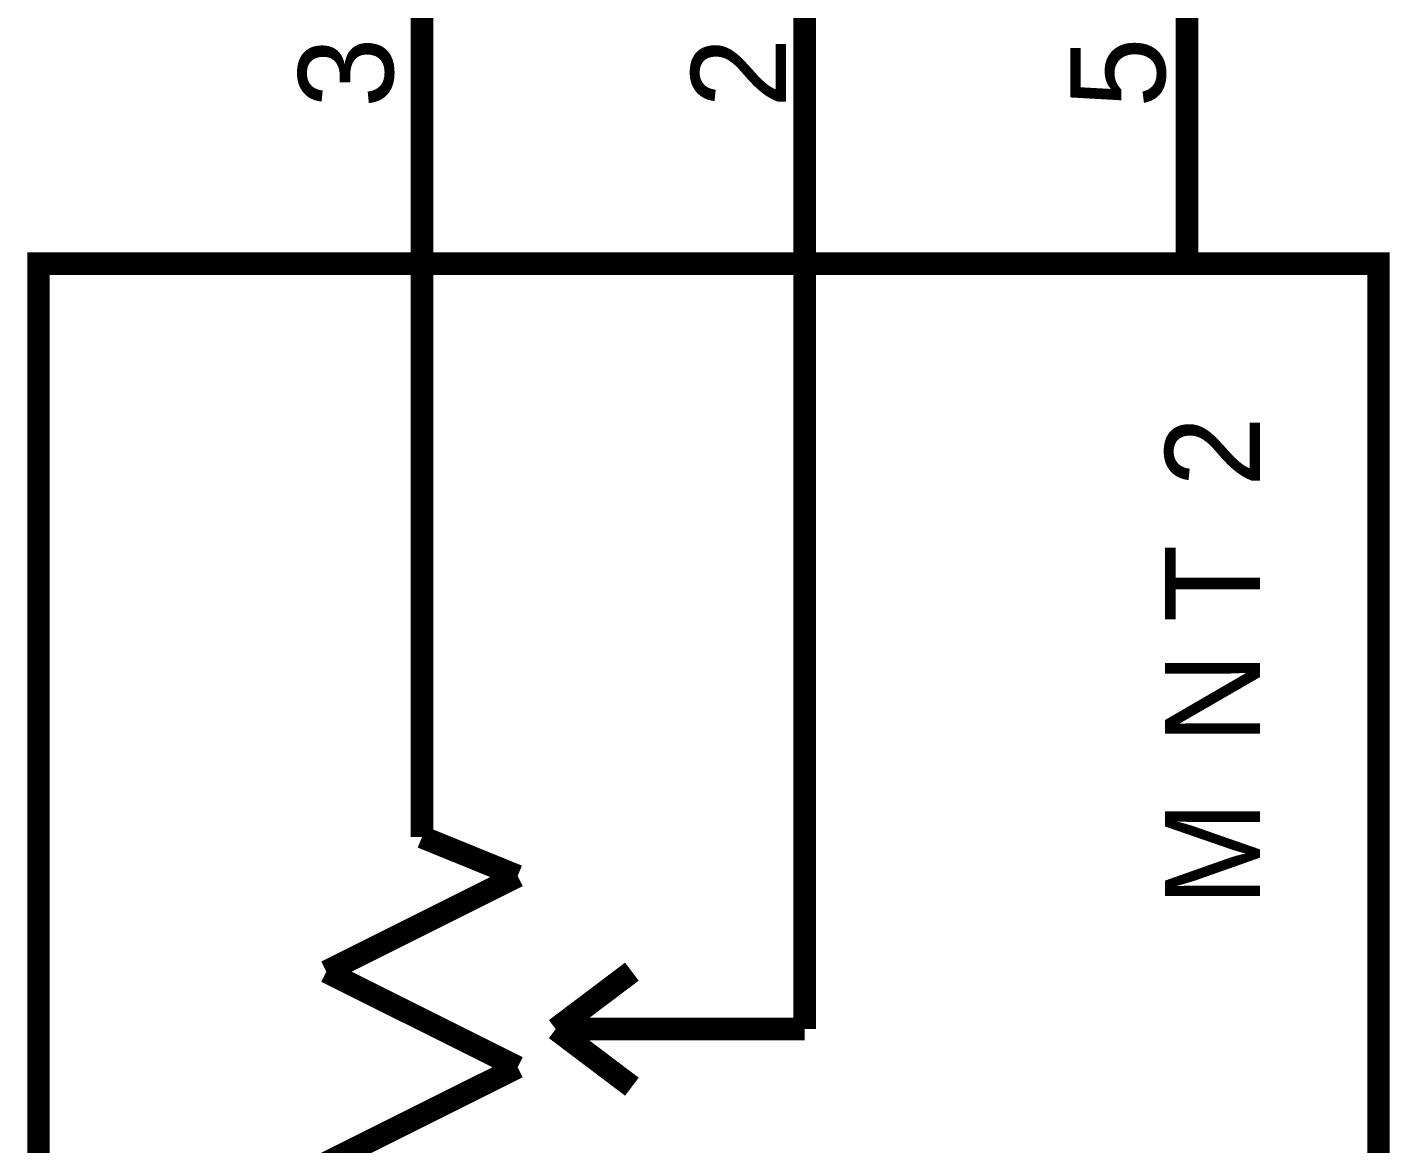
# Model space of a CAD drawing. Header units: inches. Extents: x 0 to 432, y 0 to 280.
# Drawn here: x 258.93 to 277.01, y 166.11 to 180.93 of the extents above; entities that cross this region are included whole.
import ezdxf

# ---------------------------------------------------------------- set-up
doc = ezdxf.new("R2010")
doc.units = ezdxf.units.IN
doc.layers.add('Sheet', color=255, linetype='Continuous')

msp = doc.modelspace()

# ---------------------------------------------------------------- linework, layer by layer
at = {"layer": 'Sheet'}
for points in [[(264.17, 177.792, 0.3, 0.3, 0), (264.17, 182.868, 0.3, 0.3, 0)], [(269.246, 177.792, 0.3, 0.3, 0), (269.246, 182.868, 0.3, 0.3, 0)], [(274.322, 177.792, 0.3, 0.3, 0), (274.322, 182.868, 0.3, 0.3, 0)], [(264.17, 175.254, 0.3, 0.3, 0), (264.17, 180.33, 0.3, 0.3, 0)], [(269.246, 175.254, 0.3, 0.3, 0), (269.246, 177.792, 0.3, 0.3, 0)], [(264.17, 170.178, 0.3, 0.3, 0), (264.17, 175.254, 0.3, 0.3, 0)], [(269.246, 167.629, 0.3, 0.3, 0), (269.246, 175.254, 0.3, 0.3, 0)], [(265.439, 169.661, 0.3, 0.3, 0), (264.17, 170.178, 0.3, 0.3, 0)], [(262.901, 168.392, 0.3, 0.3, 0), (265.439, 169.661, 0.3, 0.3, 0)], [(265.439, 167.123, 0.3, 0.3, 0), (262.901, 168.392, 0.3, 0.3, 0)], [(265.944, 167.629, 0.3, 0.3, 0), (266.955, 168.392, 0.3, 0.3, 0)], [(266.955, 166.865, 0.3, 0.3, 0), (265.944, 167.629, 0.3, 0.3, 0)], [(265.944, 167.629, 0.3, 0.3, 0), (269.246, 167.629, 0.3, 0.3, 0)], [(262.901, 165.854, 0.3, 0.3, 0), (265.439, 167.123, 0.3, 0.3, 0)]]:
    msp.add_lwpolyline(points, format="xyseb", dxfattribs=at)
for points in [[(259.082, 177.792, 0.3, 0.3, 0), (276.861, 177.792, 0.3, 0.3, 0), (276.861, 154.939, 0.3, 0.3, 0), (259.082, 154.939, 0.3, 0.3, 0), (259.082, 177.792, 0.3, 0.3, 0)], [(259.082, 177.792, 0.0991, 0.0991, 0), (259.082, 154.939, 0.0991, 0.0991, 0), (276.861, 154.939, 0.0991, 0.0991, 0), (276.861, 177.792, 0.0991, 0.0991, 0), (259.082, 177.792, 0.0991, 0.0991, 0), (259.082, 177.792, 0.0991, 0.0991, 0)]]:
    msp.add_lwpolyline(points, format="xyseb", close=True, dxfattribs=at)

# ---------------------------------------------------------------- texts
for s, p in [('3', (263.788, 179.858)), ('2', (268.999, 179.858)), ('5', (274.03, 179.858)), ('2', (275.288, 174.827)), ('T', (275.288, 173.03)), ('N', (275.288, 171.413)), ('M', (275.288, 169.257))]:
    msp.add_text(s, height=1.258, rotation=90, dxfattribs=at).set_placement(p)

doc.saveas('drawing.dxf')
